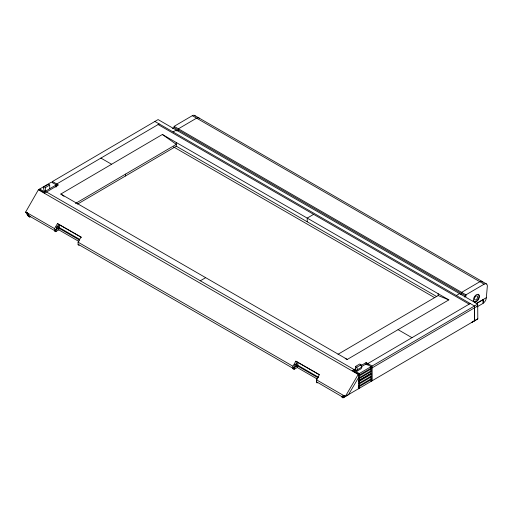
<?xml version="1.0" encoding="UTF-8"?>
<svg xmlns="http://www.w3.org/2000/svg" width="513" height="513" viewBox="0 0 513 513"><rect width="100%" height="100%" fill="white"/><g stroke="black" fill="none" stroke-linecap="round" stroke-linejoin="round"><path stroke-width="0.77" d="M44.304 193.318L44.496 191.791L56.283 184.885L51.467 182.109L39.687 189.015L39.693 190.49M55.994 187.168L56.283 184.885M44.092 186.77L43.304 188.188L43.842 188.495L43.855 190.304L45.458 191.227L45.433 187.54L44.092 186.77L48.369 184.263L49.703 185.033L49.729 188.72M474.679 320.728L477.808 318.855L477.706 304.106L158.094 119.574L52.486 181.506L58.476 184.962L44.791 192.991L38.802 189.534L38.379 189.784L25.708 211.965L54.564 228.625L54.583 230.594L56.911 229.215L56.905 228.42L56.385 228.727L56.372 227.317L58.501 226.073L58.514 228.272L56.071 226.861M54.564 228.625L57.45 223.585L81.599 237.359M78.104 244.156L78.091 242.187L80.964 237.16L57.45 223.585M296.123 364.127L296.116 363.217L297.841 362.204L297.861 365.327L296.886 365.897L296.867 363.685L294.731 364.942L294.744 366.41L295.276 366.096L295.283 366.84L292.961 368.199L292.942 366.237L295.821 361.197L319.278 374.586M477.808 318.855L343.184 397.716L342.274 397.453L342.068 396.722L343.659 395.658L345.262 396.587L343.55 397.575L316.476 381.781L316.463 379.812L319.342 374.779L295.821 361.197M316.463 379.812L345.326 396.472L358.414 374.06L352.431 370.604L355.471 368.821M348.468 394.702L358.44 377.748M343.184 397.716L343.575 397.549L342.12 397.133M342.133 396.587L343.723 395.549M358.196 387.604L359.395 388.296L359.382 386.565L358.625 386.129L359.376 385.673L359.369 383.904L358.606 383.467L359.363 383.012L359.35 381.242L358.587 380.8L359.344 380.345L359.331 378.575L358.574 378.139L359.324 377.683L359.312 375.914L358.555 375.471L359.305 375.016L359.292 373.541L354.483 370.764L355.798 370.001M361.684 366.545L366.269 363.852L371.079 366.635L371.091 368.11L370.341 368.565L371.098 369.001L371.111 370.771L370.354 371.226L371.117 371.662L371.13 373.432L358.587 380.8M370.373 373.887L371.136 374.33L371.143 376.1L370.392 376.555L371.149 376.991L371.162 378.761L370.412 379.216L371.168 379.658L371.181 381.383M471.473 322.606L474.602 320.74L474.499 305.985L154.888 121.459M45.433 187.54L49.703 185.033M159.165 123.928L56.763 183.975L56.776 186.283M464.355 296.995L465.958 296.059L174.138 127.577L174.131 126.345L192.298 115.688A4.534 2.616 -60 0 1 195.28 116.227M63.984 196.274L60.823 194.036L162.371 134.483L448.843 299.881L347.295 359.427L345.159 358.568M172.535 128.513L174.138 127.577M173.061 131.95L176.267 130.071M176.812 130.982L178.415 130.046M75.417 203.501L176.28 144.352L162.371 134.483M77.489 204.136L176.292 146.199L176.267 142.505M57.764 226.502L57.757 225.585L59.47 224.579L59.489 227.701L54.532 230.638A2.097 1.212 -60 0 0 55.654 231.632L58.809 229.843L58.796 228.138L79.547 240.116M200.32 280.791L205.662 277.655M313.623 214.351L307.21 218.108L307.236 221.796M79.169 245.208A2.097 1.212 -60 0 1 78.047 244.22L293.013 368.321L297.284 365.82L318.034 377.799M293.013 368.321A2.097 1.212 -60 0 0 294.135 369.315L297.296 367.526L297.284 365.82M337.99 354.297L438.166 295.552L448.843 299.881M456.326 295.494L459.533 293.616M460.61 294.218L461.681 293.59M465.958 296.059L465.945 294.828L484.118 284.17A4.534 2.616 -60 0 1 487.35 285.978L486.356 297.668L476.154 303.658M357.048 371.13L355.445 370.2L355.419 366.513L359.696 364.006L361.037 364.775L361.851 367.122L357.574 369.629L357.035 369.322L357.048 371.13L361.325 368.623L361.312 366.814L361.851 367.122M355.419 366.513L356.759 367.282L361.037 364.775M360.786 365.698L366.109 362.582L372.098 366.038L372.201 380.787L370.918 380.05M470.222 303.516L367.821 363.57L367.834 365.102M476.333 303.613L483.201 299.586L483.227 303.273L477.045 306.896M359.292 373.541L371.079 366.635M372.098 366.038L477.706 304.106M358.555 375.471L371.091 368.11M477.718 305.947L372.111 367.879L370.828 367.141M359.312 375.914L371.098 369.001M358.574 378.139L371.111 370.771M359.331 378.575L371.117 371.662M359.344 380.345L371.13 373.432M359.35 381.242L371.136 374.33M358.606 383.467L371.143 376.1M359.369 383.904L371.149 376.991M358.625 386.129L371.162 378.761M342.774 396.216L344.056 395.459M343.928 395.626L342.133 396.684A2.097 1.212 -60 0 0 343.248 397.678L343.633 397.511M359.382 386.565L371.168 379.658M345.326 396.472L348.532 394.593M471.415 322.574L474.602 320.74L474.512 307.826M30.376 216.723C27.952 217.531 26.791 213.434 25.65 212.061L27.253 212.985L29.074 216.627M342.825 397.755L343.55 397.575L342.274 397.453M342.517 397.665L343.55 397.575M29.183 216.05L27.388 215.043L29.318 216.845M194.574 115.438L486.395 283.92M192.298 115.688L484.118 284.17M174.131 126.345L465.945 294.828M158.094 124.55L469.151 304.145M176.292 146.199L436.794 296.597M173.426 146.853L434.684 297.694M100.907 158.087L111.597 164.263M398.069 329.654L411.965 337.676M60.823 194.036L347.295 359.427M46.503 191.984L354.137 369.597L354.156 371.81M39.687 189.015L44.496 191.791M38.379 189.784L357.984 374.31M59.489 227.701L79.547 239.282M297.861 365.327L318.611 377.305M294.443 364.486L296.886 365.897M58.809 229.843L78.867 241.424M297.296 367.526L317.355 379.101M78.091 242.187L292.942 366.237M54.583 230.594L28.927 215.781L27.311 212.889M28.869 215.896L27.388 215.043L29.626 216.935M28.69 215.967L27.388 215.043L28.927 216.306M356.759 367.282L357.574 369.629M354.483 370.764L354.675 372.348M294.507 367.449L294.52 369.148M56.026 229.766L56.039 231.466M483.099 299.521L483.124 303.209A4.534 2.616 -60 0 0 486.305 297.643M461.681 293.834L461.668 292.359L479.841 281.701A4.534 2.616 -60 0 1 482.823 282.24M438.153 293.712L438.166 295.552M366.109 362.582L366.128 364.794M358.414 374.06L358.516 388.809M178.415 130.289L178.402 128.814L196.575 118.157A4.534 2.616 -60 0 1 199.557 118.695M125.505 174.125L125.518 175.972M55.705 185.206L55.718 186.719M52.486 181.506L52.493 182.737M478.097 294.225A4.232 2.443 -60 0 1 477.513 300.002A4.232 2.443 -60 0 1 473.108 300.49M30.44 216.685A2.103 1.212 -60 0 1 28.927 215.858M317.291 382.942A2.103 1.212 -60 0 1 316.527 381.903M474.852 297.264L474.602 297.79A2.27 1.308 -60 0 0 474.615 299.637L474.871 299.868A2.27 1.308 -60 0 0 477.135 298.54L477.391 298.008A2.27 1.308 -60 0 0 477.379 296.161L477.122 295.93A2.27 1.308 -60 0 0 474.852 297.264M476.449 301.593A4.232 2.443 -60 0 0 479.001 294.904A4.232 2.443 -60 0 0 473.82 297.944A4.232 2.443 -60 0 0 476.449 301.593"/></g></svg>
